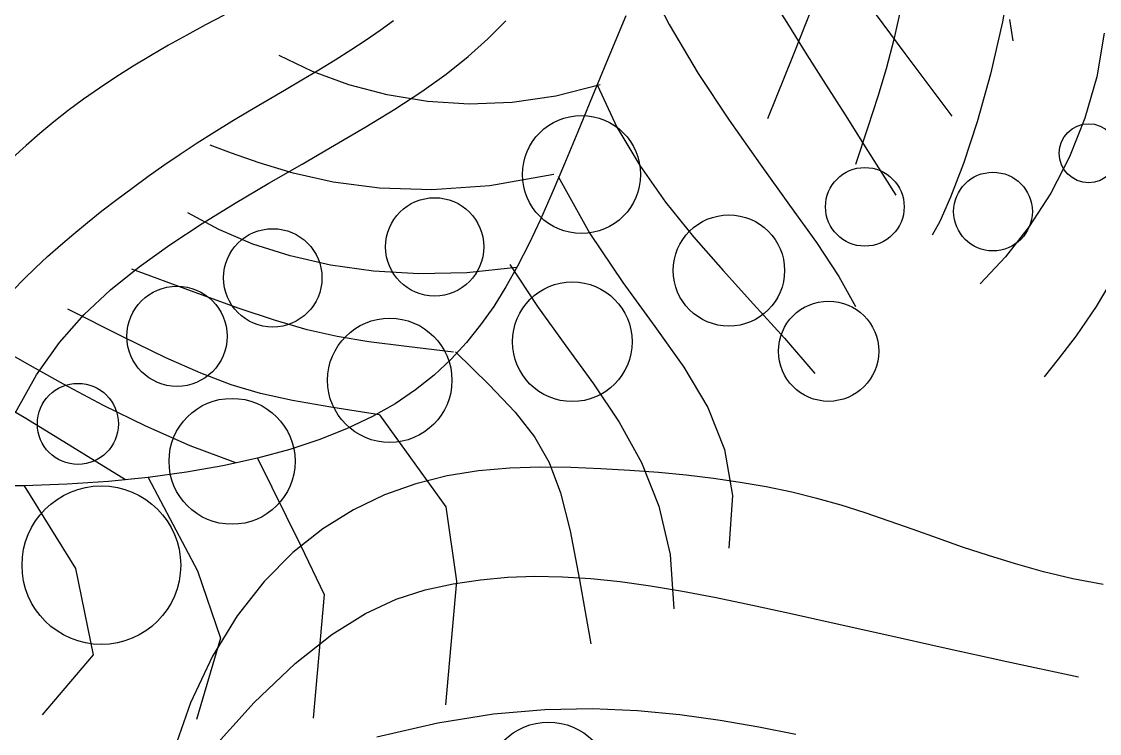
# Model space of a CAD drawing. Header units: millimetres. Extents: x -1030105 to 906887, y -616134 to 1220667.
# Drawn here: x -78590 to -78039, y 506715 to 507079 of the extents above; entities that cross this region are included whole.
import ezdxf

# ---------------------------------------------------------------- set-up
doc = ezdxf.new("R2010")
doc.units = ezdxf.units.MM
doc.header["$MEASUREMENT"] = 0
doc.layers.add('A-Furniture', color=143, linetype='Continuous')
doc.layers.add('A-Tree', color=98, linetype='Continuous')

# ---------------------------------------------------------------- blocks, each defined once
blk = doc.blocks.new('CAY8')
at = {"color": 0, "linetype": 'ByBlock'}
for p, q in [((-236.3685495571899, 177.7164567224263), (-237.1329035832878, 167.7103645220941)), ((-207.9492891230166, 149.3696902261599), (-205.6244228986016, 173.1292075637557)), ((-338.2515405183203, 170.6537883855508), (-326.0402289184403, 165.2145424122882)), ((-326.0402289184403, 165.2145424122882), (-315.8745951290311, 159.788249008403)), ((-237.1329035832878, 167.7103645220941), (-238.310196294462, 157.9793826892073)), ((-315.8745951290311, 159.788249008403), (-307.6773341808275, 154.874339168784)), ((-238.310196294462, 157.9793826892073), (-239.794064720516, 148.5860363743941)), ((-414.8217997479205, 157.7185587842632), (-400.4439684549998, 156.8858986028954)), ((-400.4439684549998, 156.8858986028954), (-386.6384441060054, 154.6065946029285)), ((-386.6384441060054, 154.6065946029285), (-373.4893896300255, 151.0320395988911)), ((-307.6773341808275, 154.874339168784), (-301.3711411031236, 150.9722438874687)), ((-373.4893896300255, 151.0320395988911), (-361.0809679558206, 146.3136264043951)), ((-239.794064720516, 148.5860363743941), (-241.4854453062708, 139.5709669323205)), ((-210.1083541678654, 128.3112546407738), (-207.9492891230166, 149.3696902261599)), ((-361.0809679558206, 146.3136264043951), (-349.4973420130682, 140.6027478327251)), ((-349.4973420130682, 140.6027478327251), (-338.8226747307908, 134.0507966980167)), ((-241.4854453062708, 139.5709669323205), (-243.3144721545232, 130.8872805300725)), ((-338.8226747307908, 134.0507966980167), (-329.1411290379456, 126.8091658138819)), ((-243.3144721545232, 130.8872805300725), (-245.2185787818435, 122.466199539298)), ((-415.7309364694866, 126.5685303004884), (-408.9843531721035, 128.4609078810772)), ((-212.0859764125034, 109.6537806378929), (-210.1083541678654, 128.3112546407738)), ((-433.0486686639615, 125.4151389438794), (-414.7415354125824, 124.4183533439082)), ((-414.7415354125824, 124.4183533439082), (-397.3437647140945, 122.4695145579699)), ((-397.3437647140945, 122.4695145579699), (-381.4004546313645, 119.883527767257)), ((-381.4004546313645, 119.883527767257), (-367.456703226866, 116.975298150408)), ((-245.2185787818435, 122.466199539298), (-247.1351987057842, 114.2389463308591)), ((-367.456703226866, 116.975298150408), (-356.0576085637931, 114.0597308886809)), ((-356.0576085637931, 114.0597308886809), (-347.748268704685, 111.4517311611071)), ((-247.1351987057842, 114.2389463308591), (-249.0017654433741, 106.1367432765346)), ((-400.8985832363014, 93.93598275101431), (-382.3261971223528, 111.447556904177)), ((-347.748268704685, 111.4517311611071), (-343.0737817123427, 109.4662041477659)), ((-213.8665142366135, 93.09714804663417), (-212.0859764125034, 109.6537806378929)), ((-249.0017654433741, 106.1367432765346), (-250.7557125121002, 98.09081274672826)), ((-368.0686793536279, 85.52194599921677), (-354.7467094988297, 96.24387016711444)), ((-250.7557125121002, 98.09081274672826), (-252.3344734289913, 90.03237711354632)), ((-415.3325933417709, 80.40188424651024), (-400.8985832363014, 93.93598275101431)), ((-215.4343260186997, 78.34123669729343), (-213.8665142366135, 93.09714804663417)), ((-416.3494397782761, 91.06523844454387), (-404.9854889286853, 89.83842626470323)), ((-404.9854889286853, 89.83842626470323), (-395.2725417517631, 88.48371190679791)), ((-395.2725417517631, 88.48371190679791), (-385.9201759199477, 86.84304272534973)), ((-252.3344734289913, 90.03237711354632), (-253.675481710683, 81.89265874752346)), ((-385.9201759199477, 86.84304272534973), (-375.637969104695, 84.7583660758628)), ((-378.7738916518774, 76.90862505730365), (-368.0686793536279, 85.52194599921677)), ((-375.637969104695, 84.7583660758628), (-363.1354989780502, 82.07162931194216)), ((-326.2370211945436, 80.8448275231076), (-317.1335786784821, 87.32092265924621)), ((-336.401122192523, 72.3436777613988), (-326.2370211945436, 80.8448275231076)), ((-253.675481710683, 81.89265874752346), (-254.7297269463725, 73.61330088520663)), ((-177.607151887858, 71.65522952460196), (-176.6603124478115, 83.89346552996903)), ((-216.7737701386413, 65.08592641990435), (-215.4343260186997, 78.34123669729343)), ((-387.9977968679432, 69.49250382983337), (-378.7738916518774, 76.90862505730365)), ((-304.3026046941795, 65.52359723731388), (-294.0599241667496, 76.69442385558978)), ((-347.5809473360114, 62.30769843726921), (-336.401122192523, 72.3436777613988)), ((-254.7297269463725, 73.61330088520663), (-255.5024230092804, 65.17763021953033)), ((-178.3287519901114, 58.91679316209229), (-177.607151887858, 71.65522952460196)), ((-396.8758454762556, 62.36217880487129), (-387.9977968679432, 69.49250382983337)), ((-314.1740806295038, 54.2901213905734), (-304.3026046941795, 65.52359723731388)), ((-255.5024230092804, 65.17763021953033), (-256.0123398445994, 56.57939431035811)), ((-217.8692049755318, 53.03109704423878), (-216.7737701386413, 65.08592641990435)), ((-412.9694129349791, 62.42934925973714), (-396.1725858089321, 57.90144799411974)), ((-406.5434879520308, 54.60624647094119), (-396.8758454762556, 62.36217880487129)), ((-359.7315622889928, 51.22711461275503), (-347.5809473360114, 62.30769843726921)), ((-396.1725858089321, 57.90144799411974), (-374.6265338439462, 51.92761279286242)), ((-256.0123398445994, 56.57939431035811), (-256.2782473964744, 47.81234071539257)), ((-178.6499266019509, 45.62813643244772), (-178.3287519901114, 58.91679316209229)), ((-418.1361747689789, 45.31330331610843), (-406.5434879520308, 54.60624647094119)), ((-323.9163959737252, 43.1763339069239), (-314.1740806295038, 54.2901213905734)), ((-266.1310798058093, 50.3035335256809), (-251.4838052671967, 54.51260685362104)), ((-251.4838052671967, 54.51260685362104), (-234.2944265078968, 55.33530024856191)), ((-218.7049889084647, 41.87662839961013), (-217.8692049755318, 53.03109704423878)), ((-372.8080327155167, 39.59215134982696), (-359.7315622889928, 51.22711461275503)), ((-279.0867098703584, 43.28780508400996), (-266.1310798058093, 50.3035335256809)), ((-256.2782473964744, 47.81234071539257), (-256.3189156101635, 38.87021699325305)), ((-178.3954895716724, 31.73923932541402), (-178.6499266019509, 45.62813643244772)), ((-333.7715947270608, 32.36457237811737), (-323.9163959737252, 43.1763339069239)), ((-291.2011552085805, 34.04514634885891), (-279.0867098703584, 43.28780508400996)), ((-386.7654242800254, 27.89303371137248), (-372.8080327155167, 39.59215134982696)), ((-256.3189156101635, 38.87021699325305), (-256.1531144305973, 29.7467707034757)), ((-230.1314838701201, 36.54404216280273), (-212.6195316337307, 39.72340049386003)), ((-219.262351992902, 31.35835221382331), (-218.7049889084647, 41.87662839961013)), ((-245.3445772471296, 31.13239708212677), (-230.1314838701201, 36.54404216280273)), ((-343.9817208903823, 22.03717439603679), (-333.7715947270608, 32.36457237811737)), ((-303.3248755675577, 23.15528213943071), (-291.2011552085805, 34.04514634885891)), ((-177.3738487462742, 17.17530455949782), (-178.3954895716724, 31.73923932541402)), ((-258.7884816666174, 23.88567893571053), (-245.3445772471296, 31.13239708212677)), ((-256.1531144305973, 29.7467707034757), (-255.7996138025755, 20.43574940382859)), ((-219.5100109874238, 21.35590780177336), (-219.262351992902, 31.35835221382331)), ((-401.558802646503, 16.61998675982068), (-386.7654242800254, 27.89303371137248)), ((-354.7888184639069, 12.37647755236867), (-343.9817208903823, 22.03717439603679)), ((-316.3083306943063, 11.19793727630349), (-303.3248755675577, 23.15528213943071)), ((-270.992867031031, 15.20110140658107), (-258.7884816666174, 23.88567893571053)), ((-219.4135543265857, 11.78488637560258), (-219.5100109874238, 21.35590780177336)), ((-255.7996138025755, 20.43574940382859), (-255.2771836710945, 10.93090065293109)), ((-417.1432334786059, 6.263235557076769), (-401.558802646503, 16.61998675982068)), ((-282.4874032434072, 5.475878179009669), (-270.992867031031, 15.20110140658107)), ((-218.540621287566, 8.223623357271208), (-198.2815037892924, 14.17610812814564)), ((-175.3277879671059, 1.762425763861756), (-177.3738487462742, 17.17530455949782)), ((-366.4349314485717, 3.564819439061466), (-354.7888184639069, 12.37647755236867)), ((-331.0019803362356, -1.247163421516234), (-316.3083306943063, 11.19793727630349)), ((-255.2771836710945, 10.93090065293109), (-254.5764390634267, 1.236392831344347)), ((-218.9385704446158, 2.560879148762979), (-219.4135543265857, 11.78488637560258)), ((-234.1100728094443, 3.301959792350317), (-218.540621287566, 8.223623357271208)), ((-379.1621038449866, -4.215462352198301), (-366.4349314485717, 3.564819439061466)), ((-293.8017602062591, -4.892777064042093), (-282.4874032434072, 5.475878179009669)), ((-402.7292874286486, 2.307691833726494), (-388.4236618580308, -1.831372961378293)), ((-254.5764390634267, 1.236392831344347), (-253.5753753379813, -8.601922394829671)), ((-246.0385728756937, -1.228321807318935), (-234.1100728094443, 3.301959792350317)), ((-218.0506477756117, -6.400522666996039), (-218.9385704446158, 2.560879148762979)), ((-171.983685073892, -14.69808070363615), (-175.3277879671059, 1.762425763861756)), ((-388.4236618580308, -1.831372961378293), (-375.3338194277658, -5.529188120692197)), ((-379.467949244774, -3.413427010940723), (-374.1461939758137, -17.31529536812559)), ((-348.2562842402967, -13.6002951336468), (-331.0019803362356, -1.247163421516234)), ((-255.3748360087175, -6.006660683027803), (-246.0385728756937, -1.228321807318935)), ((-375.3338194277658, -5.529188120692197), (-363.4276693109987, -8.885449513667481)), ((-305.4656078226235, -15.50765063863037), (-293.8017602062591, -4.892777064042093)), ((-263.1675767300021, -11.67249607593658), (-255.3748360087175, -6.006660683027803)), ((-216.7153747546527, -15.18372785907377), (-218.0506477756117, -6.400522666996039)), ((-363.4276693109987, -8.885449513667481), (-352.6052020982588, -11.98429901568852)), ((-253.5753753379813, -8.601922394829671), (-252.1238329366879, -18.52777253656495)), ((-352.6052020982588, -11.98429901568852), (-342.7494287368445, -14.9059900034099)), ((-270.4655095609032, -18.86526722655071), (-263.1675767300021, -11.67249607593658)), ((-374.1461939758137, -17.31529536812559), (-370.4951066554477, -31.2467316556922)), ((-348.7602569810751, -15.08351356517778), (-342.6917056584334, -35.36809888891548)), ((-342.7494287368445, -14.9059900034099), (-333.7433601728098, -17.73077585387909)), ((-318.0086159942275, -25.97152886100776), (-305.4656078226235, -15.50765063863037)), ((-214.8983398159016, -23.87314521454209), (-216.7153747546527, -15.18372785907377)), ((-167.0679179077324, -32.4048984863166), (-171.983685073892, -14.69808070363615)), ((-333.7433601728098, -17.73077585387909), (-325.4700073527329, -20.5389099437507)), ((-325.4700073527329, -20.5389099437507), (-317.8123812231261, -23.4106456496138)), ((-278.3173490232348, -28.22441337635792), (-270.4655095609032, -18.86526722655071)), ((-252.1238329366879, -18.52777253656495), (-250.0716522999701, -28.48488510660354)), ((-317.8123812231261, -23.4106456496138), (-310.6534927299781, -26.42623634910524)), ((-317.2371162965992, -23.70096444555929), (-313.7614887489453, -39.62472851617167)), ((-212.5651313935214, -32.55318352112772), (-214.8983398159016, -23.87314521454209)), ((-310.6534927299781, -26.42623634910524), (-303.876352819867, -29.66593541829025)), ((-370.4951066554477, -31.2467316556922), (-368.3967119368153, -45.08090922026713)), ((-303.876352819867, -29.66593541829025), (-297.3826468156749, -33.20848278926678)), ((-287.7718096391382, -40.38937376553622), (-278.3173490232348, -28.22441337635792)), ((-250.0716522999701, -28.48488510660354), (-247.2686738692992, -38.41698761605039)), ((-237.252441472423, -37.75412259300901), (-213.6005997328011, -31.57947882445842)), ((-213.6005997328011, -31.57947882445842), (-173.1899774817412, -30.53166079689072)), ((-297.3826468156749, -33.20848278926678), (-291.1487575445844, -37.12656461178085)), ((-209.5935018534346, -41.32365011534966), (-212.5651313935214, -32.55318352112772)), ((-160.3068643075658, -51.55671122560125), (-167.0679179077324, -32.4048984863166)), ((-390.1819140089556, -41.39648008604672), (-396.6803938417561, -36.30336011444706)), ((-342.6917056584334, -35.36809888891548), (-339.2384875225962, -54.02637151409544)), ((-291.1487575445844, -37.12656461178085), (-285.1697422100824, -41.49135358938474)), ((-264.5413497055179, -62.64760758749435), (-237.252441472423, -37.75412259300901)), ((-247.2686738692992, -38.41698761605039), (-243.5647380858845, -48.26780757758206)), ((-383.7348045724339, -47.16794191606277), (-390.1819140089556, -41.39648008604672)), ((-313.7614887489453, -39.62472851617167), (-311.651036417823, -55.0390332510633)), ((-287.5928688424592, -40.95342361145413), (-287.6096405305416, -56.37831966110934)), ((-285.1697422100824, -41.49135358938474), (-279.4406580150662, -46.37402242733333)), ((-205.5098592834311, -50.34594652719352), (-209.5935018534346, -41.32365011534966)), ((-368.3967119368153, -45.08090922026713), (-367.7330344729908, -58.69100140631599)), ((-377.2750720724416, -53.65109242503058), (-383.7348045724339, -47.16794191606277)), ((-279.4406580150662, -46.37402242733333), (-273.956562163743, -51.84574382937535)), ((-243.5647380858845, -48.26780757758206), (-238.8096853906736, -57.9810725023035)), ((-273.956562163743, -51.84574382937535), (-268.7125118585518, -57.97769050043826)), ((-199.7527757026019, -59.79687283628846), (-205.5098592834311, -50.34594652719352)), ((-370.7387230470686, -60.87927843361649), (-377.2750720724416, -53.65109242503058)), ((-339.2384875225962, -54.02637151409544), (-337.9017269229789, -70.97752017061248)), ((-311.651036417823, -55.0390332510633), (-310.8197552654074, -69.85799359863267)), ((-367.7330344729908, -58.69100140631599), (-368.3860989179648, -71.95018156007245)), ((-287.6096405305416, -56.37831966110934), (-287.8050130866304, -68.71117584781132)), ((-268.7125118585518, -57.97769050043826), (-263.7035643038307, -64.84103514394337)), ((-238.8096853906736, -57.9810725023035), (-232.8533562255961, -67.50050990249838)), ((-364.0617640357141, -68.88584676196297), (-370.7387230470686, -60.87927843361649)), ((-264.5413497055179, -62.64760758749435), (-265.1926563798097, -78.60419191916844)), ((-191.7608231304966, -69.85322912154334), (-199.7527757026019, -59.79687283628846)), ((-263.7035643038307, -64.84103514394337), (-258.9247767028046, -72.5069504650146)), ((-357.1912879220454, -77.66668402422329), (-364.0617640357141, -68.88584676196297)), ((-310.8197552654074, -69.85799359863267), (-311.1816412520402, -83.99572450898086)), ((-287.8050130866304, -68.71117584781132), (-288.3540432541613, -79.20728940537629)), ((-232.8533562255961, -67.50050990249838), (-225.5500405242328, -76.74981493804626)), ((-180.9725735857483, -80.69181546265281), (-191.7608231304966, -69.85322912154334)), ((-389.0579142927072, -76.57022157910069), (-392.6106662403163, -72.62748625141649)), ((-368.3860989179648, -71.95018156007245), (-370.2379299242875, -84.7316230269189)), ((-337.9017269229789, -70.97752017061248), (-338.1825482077529, -86.14073358967107)), ((-258.9247767028046, -72.5069504650146), (-254.3753889633426, -81.02674108667816)), ((-204.3801526526058, -73.8925466661949), (-163.9695223724684, -72.84475335018033)), ((-385.3734435300266, -80.80693421847354), (-389.0579142927072, -76.57022157910069)), ((-225.5500405242328, -76.74981493804626), (-216.7718261923346, -85.57255336294293)), ((-219.4306533198014, -83.31366716577577), (-204.3801526526058, -73.8925466661949)), ((-350.1187329640507, -87.0678360064685), (-357.1912879220454, -77.66668402422329)), ((-288.3540432541613, -79.20728940537629), (-289.4317877766352, -89.12195756893016)), ((-265.1926563798097, -78.60419191916844), (-265.9365189945438, -91.28615378930954)), ((-166.8265990879063, -92.48943193852574), (-180.9725735857483, -80.69181546265281)), ((-381.605550959719, -85.31349165478423), (-385.3734435300266, -80.80693421847354)), ((-311.1816412520402, -83.99572450898086), (-312.6506903398313, -97.36634093175053)), ((-254.3753889633426, -81.02674108667816), (-250.0713718131356, -90.37223930887376)), ((-246.0328786842565, -100.4954093503602), (-219.4306533198014, -83.31366716577577)), ((-377.7941181869301, -90.06247058918052), (-381.605550959719, -85.31349165478423)), ((-370.2379299242875, -84.7316230269189), (-373.1705521460808, -96.90849915171384)), ((-342.8466237647717, -96.8978882881911), (-350.1187329640507, -87.0678360064685)), ((-338.1825482077529, -86.14073358967107), (-339.5820757266611, -99.43520050188636)), ((-216.7718261923346, -85.57255336294293), (-206.39525062953, -93.792258579173)), ((-373.9453652117354, -95.01328458149328), (-377.7941181869301, -90.06247058918052)), ((-289.4317877766352, -89.12195756893016), (-291.2133033980117, -99.71047757307497)), ((-250.0713718131356, -90.37223930887376), (-246.0328786842565, -100.4954093503602)), ((-265.9365189945438, -91.28615378930954), (-267.0389154947825, -101.9195129388154)), ((-206.39525062953, -93.792258579173), (-194.2968512342686, -101.2324639894414)), ((-148.761471656062, -105.4228786287913), (-166.8265990879063, -92.48943193852574)), ((-373.1705521460808, -96.90849915171384), (-377.0659902358948, -108.3539832810839)), ((-370.0570966326977, -100.1220564070591), (-373.9453652117354, -95.01328458149328)), ((-335.3774849271849, -106.9654264489491), (-342.8466237647717, -96.8978882881911)), ((-312.6506903398313, -97.36634093175053), (-315.1408984895806, -109.8839578155366)), ((-366.1271170481177, -105.3449088406906), (-370.0570966326977, -100.1220564070591)), ((-339.5820757266611, -99.43520050188636), (-341.6014338279401, -110.7801096377425)), ((-291.2133033980117, -99.71047757307497), (-293.8736468613333, -112.2281466526092)), ((-246.0328786842565, -100.4954093503602), (-242.280063008975, -111.348215430944)), ((-194.2968512342686, -101.2324639894414), (-180.3531654058515, -107.7167029957982)), ((-267.0389154947825, -101.9195129388154), (-268.7658238252607, -111.7302891085837)), ((-362.1532310562307, -110.6379646573314), (-366.1271170481177, -105.3449088406906)), ((-327.7138410535463, -117.079036067973), (-335.3774849271849, -106.9654264489491)), ((-243.6745909486253, -107.3153658026331), (-247.5446055466291, -122.6801114864993)), ((-207.4126888435258, -115.6559883555874), (-186.4576312992267, -105.8266664941239)), ((-186.4576312992267, -105.8266664941239), (-159.2548744099458, -110.5806768529856)), ((-180.3531654058515, -107.7167029957982), (-164.4407305427285, -113.0685090001625)), ((-358.1332432561885, -115.9573466321872), (-362.1532310562307, -110.6379646573314)), ((-341.6014338279401, -110.7801096377425), (-343.7417468609401, -120.0946497278546)), ((-315.1408984895806, -109.8839578155366), (-318.5662616630052, -121.4626901101783)), ((-293.8736468613333, -112.2281466526092), (-297.5878749101012, -127.9302620429862)), ((-268.7658238252607, -111.7302891085837), (-271.3832219311716, -121.9445020395124)), ((-242.280063008975, -111.348215430944), (-238.8330782194953, -122.8826217688602)), ((-235.7120777486107, -135.0505925831949), (-207.4126888435258, -115.6559883555874)), ((-164.4407305427285, -113.0685090001625), (-146.436084044135, -117.1114154049119)), ((-354.064958246161, -121.2591775402016), (-358.1332432561885, -115.9573466321872)), ((-319.8582167465047, -127.0473027246899), (-327.7138410535463, -117.079036067973)), ((-349.9461806239906, -126.4995801565801), (-354.064958246161, -121.2591775402016)), ((-343.7417468609401, -120.0946497278546), (-345.5041391747491, -127.2980095026414)), ((-318.5662616630052, -121.4626901101783), (-322.8407758212979, -132.0166527652527)), ((-271.3832219311716, -121.9445020395124), (-275.1570877580361, -133.7881714715822)), ((-247.5446055466291, -122.6801114864993), (-252.2149869664991, -137.7408383109123)), ((-238.8330782194953, -122.8826217688602), (-235.7120777486107, -135.0505925831949)), ((-388.1131372019281, -127.6170019982947), (-384.256316236444, -133.3327224143777)), ((-345.7769103397131, -131.6408932069007), (-349.9461806239906, -126.4995801565801)), ((-311.8131366086436, -136.6788119983303), (-319.8582167465047, -127.0473027246899)), ((-297.5878749101012, -127.9302620429862), (-302.5310442882746, -148.0721209780877)), ((-384.256316236444, -133.3327224143777), (-380.3337273446941, -138.9685315827937)), ((-341.56592874546, -136.6703192190816), (-345.7769103397131, -131.6408932069007)), ((-337.324212544574, -141.5812766724612), (-341.56592874546, -136.6703192190816)), ((-303.5811252430703, -145.7821494684522), (-311.8131366086436, -136.6788119983303)), ((-275.1570877580361, -133.7881714715822), (-280.3533992500652, -148.4873171470663)), ((-235.7120777486107, -135.0505925831949), (-232.9372150275431, -147.8040920929689)), ((-380.3337273446941, -138.9685315827937), (-376.3479134159552, -144.503862068972)), ((-252.2149869664991, -137.7408383109123), (-257.3865239359639, -152.2362275724499)), ((-333.0627384400705, -146.3671840457882), (-337.324212544574, -141.5812766724612)), ((-234.1200833925595, -142.3675308527872), (-240.9268516245338, -156.8162308156952)), ((-376.3479134159552, -144.503862068972), (-372.3067775600994, -149.9189691248885)), ((-328.792483135423, -151.0214598180082), (-333.0627384400705, -146.3671840457882)), ((-295.1020493469314, -154.1955726575379), (-303.5811252430703, -145.7821494684522)), ((-203.61935451914, -155.2015702709741), (-176.3158545222159, -146.3301253463196)), ((-176.3158545222159, -146.3301253463196), (-155.0848272874118, -160.5759409746152)), ((-372.3067775600994, -149.9189691248885), (-368.2182228883084, -155.1941080035012)), ((-280.3533992500652, -148.4873171470663), (-287.2381343533034, -167.2679588055526)), ((-232.9372150275431, -147.8040920929689), (-230.5286434890204, -161.0950845177267)), ((-324.52442333404, -155.5375224676081), (-328.792483135423, -151.0214598180082)), ((-286.0651439985068, -161.8760268619935), (-295.1020493469314, -154.1955726575379)), ((-257.3865239359639, -152.2362275724499), (-262.7600051830141, -165.9049605672972)), ((-368.2182228883084, -155.1941080035012), (-364.0901525116333, -160.3095339572446)), ((-320.2695357384782, -159.9087904738608), (-324.52442333404, -155.5375224676081)), ((-240.9268516245338, -156.8162308156952), (-246.2529636663658, -168.185787042994)), ((-228.4856478605197, -174.8884643182446), (-203.61935451914, -155.2015702709741)), ((-364.0901525116333, -160.3095339572446), (-359.9304695394876, -165.24550223816)), ((-316.0387970529973, -164.1286823152532), (-320.2695357384782, -159.9087904738608)), ((-230.5286434890204, -161.0950845177267), (-228.4856478605197, -174.8884643182446)), ((-311.8413545123749, -168.1895195205852), (-316.0387970529973, -164.1286823152532)), ((-276.0969863695918, -168.8101293219352), (-286.0651439985068, -161.8760268619935)), ((-359.9304695394876, -165.24550223816), (-355.7470770834461, -169.9822680991401)), ((-307.6790374834145, -172.0792358134913), (-311.8413545123749, -168.1895195205852)), ((-262.7600051830141, -165.9049605672972), (-268.0362194364261, -178.4857185928831)), ((-246.2529636663658, -168.185787042994), (-250.541457218822, -177.4775714135958)), ((-355.7470770834461, -169.9822680991401), (-351.5478782542323, -174.5000867922263)), ((-264.8241536325058, -174.9844972768242), (-276.0969863695918, -168.8101293219352)), ((-351.5478782542323, -174.5000867922263), (-347.3308423769395, -178.7910055697848)), ((-303.5518458641582, -175.7846679675258), (-307.6790374834145, -172.0792358134913)), ((-251.8732229605503, -180.3857479663184), (-264.8241536325058, -174.9844972768242)), ((-228.4856478605197, -174.8884643182446), (-226.7240380502171, -189.2008469280827)), ((-347.3308423769395, -178.7910055697848), (-343.0542036390525, -182.8942396810289)), ((-299.4597795531063, -179.2926527568325), (-303.5518458641582, -175.7846679675258)), ((-268.0362194364261, -178.4857185928831), (-272.9159554235357, -189.7171829449344)), ((-250.541457218822, -177.4775714135958), (-254.2353699818177, -185.6929558049724)), ((-295.4028384487592, -182.5900269544418), (-299.4597795531063, -179.2926527568325)), ((-343.0542036390525, -182.8942396810289), (-338.6662624422952, -186.8607963754966)), ((-291.3810224499448, -185.6636273343665), (-295.4028384487592, -182.5900269544418)), ((-338.6662624422952, -186.8607963754966), (-334.1153191894391, -190.7416829022677))]:
    blk.add_line(p, q, dxfattribs=at)
for centre, radius in [((-375.4048047188389, 157.1227878810478), 9.60384426601566), ((-352.9809772729477, 128.3112550827882), 12.81361568325039), ((-349.7775733522558, 86.6945903102187), 12.80511311516639), ((-301.7265145401743, 80.29201489355364), 16.32382515663563), ((-324.1503419856072, 45.07790667869449), 18.11519118753826), ((-150.9847280148952, 5.738481366790438), 20.51842207483037), ((-295.3197066982666, -2.941314651650828), 19.47298373191511), ((-349.7775733522558, -6.142602359983357), 19.20768853203212), ((-320.9469380649152, -50.96055484095086), 16.01023344620376), ((-276.0993091565742, -60.56439910699373), 20.24801601463795), ((-304.9299184608662, -102.1810638796287), 16.01319991644086), ((-244.0652699481489, -108.5836392962283), 20.50649462682387), ((-282.506091014975, -130.992615536712), 16.32382515663548), ((-205.6244228986016, -146.9990163601378), 25.82640334534917), ((-250.4720777899911, -159.8041483349716), 13.19974248093202)]:
    blk.add_circle(centre, radius, dxfattribs=at)
blk = doc.blocks.new('CÂY')
at = {"layer": 'A-Tree', "color": 8, "ltscale": 10, "xscale": 1.569782766103746, "yscale": 1.569782766103746, "zscale": 1.569782766103746, "rotation": 263.4853596317483}
blk.add_blockref('CAY8', (10836.69716679689, -2657.467327415361), dxfattribs=at)
blk = doc.blocks.new('BỐ TRÍ LAY OUT')
at = {"layer": 'A-Furniture', "color": 3}
blk.add_blockref('CÂY', (4286.75486311756, 4469.288343299762), dxfattribs=at)
blk = doc.blocks.new('KIẾN TRÚC')
h = blk.add_hatch(color=9)
h.dxf.hatch_style = 1
edge = h.paths.add_edge_path(flags=16)
edge.add_line((62281.95049999998, 27412.02927138517), (55232.82389649404, 27412.02927138505))
edge.add_arc((32545.50878812408, 30716.66293956665), 22926.72829924391, 284.53695158247865, 351.7125813344091, ccw=False)
edge.add_line((38300.21700792988, 8523.911784915952), (13217.51784992669, 8523.911784910597))
edge.add_arc((23753.10182550838, 24110.84943410289), 18813.58963585476, 227.7677182561868, 235.9442986410003, ccw=False)
edge.add_arc((7788.819823088517, 12733.3910908635), 4187.039666959467, 236.0590124962323, 322.4360737019827, ccw=False)
edge.add_arc((13873.5970987339, 18503.25729619298), 12505.26566685072, 190.8327360748526, 227.6605687844487, ccw=False)
edge.add_arc((25477.52443721271, 20792.18331255531), 24332.69085544715, 180.6832153365221, 190.991126688788, ccw=False)
edge.add_arc((3282.93561756362, 20557.21277457592), 2137.084471138149, 101.08076224722828, 181.479400931386, ccw=False)
edge.add_line((2872.204064266523, 22654.45611475036), (4986.06665855035, 23013.11448664329))
edge.add_arc((28039.69241930227, 24288.4119512235), 23088.87273861522, 153.2014320220877, 183.1663029992741, ccw=False)
edge.add_arc((10232.26976538847, 40544.64471371844), 6483.106001901682, 182.8401094538115, 244.3962742115525, ccw=False)
edge.add_arc((-6425.00274742386, 39970.86676714511), 10185.26120742048, 1.420812516492314, 26.70695635716553)
edge.add_arc((10590.58143904217, 49414.25633883046), 9292.69259551461, 144.7133172211654, 211.5754885360199, ccw=False)
edge.add_arc((-12326.15115191392, 64090.21360378864), 17935.64217367859, 328.7375359512051, 356.1899532233969)
edge.add_arc((16735.32676788772, 62308.59922571364), 11181.04393981935, 84.1243873636841, 176.9761863570094, ccw=False)
edge.add_arc((20708.98128665387, 99752.52490135818), 26473.21942281876, 263.8653720447036, 288.4869561324928)
edge.add_arc((35667.35201082098, 54479.70646712999), 21207.13938727637, 73.35106851793267, 108.03023985438841, ccw=False)
edge.add_arc((44765.46109434243, 84516.17499720305), 10177.42256554817, 252.7258710955127, 285.7130125077479)
edge.add_arc((49658.99676799333, 68415.98596348311), 6655.601145545619, 49.49953772748103, 108.7311152981473, ccw=False)
edge.add_arc((48035.04809900769, 66009.84854850778), 9545.540963997893, -2.328829575281418, 51.46764420018991, ccw=False)
edge.add_line((57572.70516659174, 65621.96975748474), (49483.50000000001, 65623.9117849106))
edge.add_line((49483.50000000001, 65623.9117849106), (62281.95049999965, 65623.9117849191))
edge.add_line((62281.95049999965, 65623.9117849191), (62281.95049999998, 27412.02927138517))
h.paths.add_polyline_path([(0, 77895.5), (64428.50000000001, 77895.5), (64428.50000000001, -0.577250000089407), (-1.792749999687658, 0.577250000089407)])

msp = doc.modelspace()

# ---------------------------------------------------------------- block references
at = {"color": 3}
for name, p in [('KIẾN TRÚC', (-106778.5, 495876.5)), ('BỐ TRÍ LAY OUT', (-93480.29286311776, 504642.1131132607))]:
    msp.add_blockref(name, p, dxfattribs=at)

doc.saveas('drawing.dxf')
